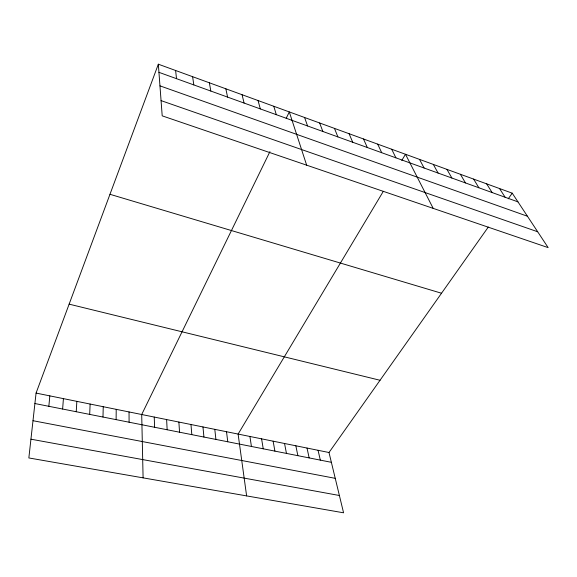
<?xml version="1.0" encoding="UTF-8"?>
<svg xmlns="http://www.w3.org/2000/svg" width="577" height="577" viewBox="0 0 577 577"><rect width="100%" height="100%" fill="white"/><g stroke="black" fill="none" stroke-linecap="round" stroke-linejoin="round"><path stroke-width="0.87" d="M116.114 419.638L116.215 409.345M102.98 417.034L103.24 406.713M89.687 414.394L90.12 404.051M76.236 411.733L76.849 401.354M62.626 409.028L63.42 398.635M48.85 406.302L49.824 395.872M158.336 64.198L162.202 115.847L548.15 247.627L512.232 193.172L158.336 64.198L36.07 393.081L28.85 457.95L343.575 512.802L328.998 452.512L488.293 227.049M269.928 151.643L141.704 414.517L143.096 477.864M286.192 118.314L289.301 111.931L306.654 165.166M383.33 191.312L238.106 434.077L246.617 495.903M401.801 160.442L405.487 154.268L433.197 208.376M508.236 198.82L512.232 193.172M30.942 439.191L339.391 495.499M32.997 420.712L335.244 478.34M34.908 403.539L331.364 462.314M36.07 393.081L328.998 452.512M69.132 304.144L380.041 380.272M109.969 194.298L441.528 293.239M161.062 100.614L537.692 231.774M159.959 85.85L527.443 216.238M158.942 72.334L517.973 201.878M499.538 188.542L505.127 197.24M486.663 183.854L492.102 192.538M473.609 179.094L478.888 187.77M460.367 174.268L465.488 182.938M446.944 169.378L451.892 178.033M433.32 164.416L438.094 173.057M419.508 159.382L424.102 168.008M391.689 149.241L395.916 157.831M377.69 144.142L381.722 152.71M363.488 138.963L367.325 147.517M349.085 133.713L352.713 142.245M334.465 128.39L337.884 136.9M319.636 122.98L322.839 131.469M304.584 117.499L307.563 125.952M273.794 106.276L276.304 114.679M258.056 100.542L260.314 108.909M242.066 94.715L244.078 103.052M318.064 450.298L320.322 460.121M307.014 448.055L309.157 457.907M225.838 88.8L227.583 97.095M295.842 445.79L297.862 455.671M284.548 443.497L286.452 453.407M209.357 82.792L210.829 91.051M273.13 441.181L274.904 451.12M261.59 438.837L263.235 448.805M249.913 436.472L251.428 446.461M192.617 76.691L193.807 84.913M226.516 431.726L227.764 441.773M175.61 70.495L176.519 78.674M214.803 429.346L215.913 439.422M202.96 426.944L203.933 437.049M190.98 424.513L191.809 434.647M178.87 422.054L179.555 432.216M166.623 419.573L167.157 429.757M154.232 417.056L154.614 427.268M129.032 411.942L129.097 422.213"/></g></svg>
